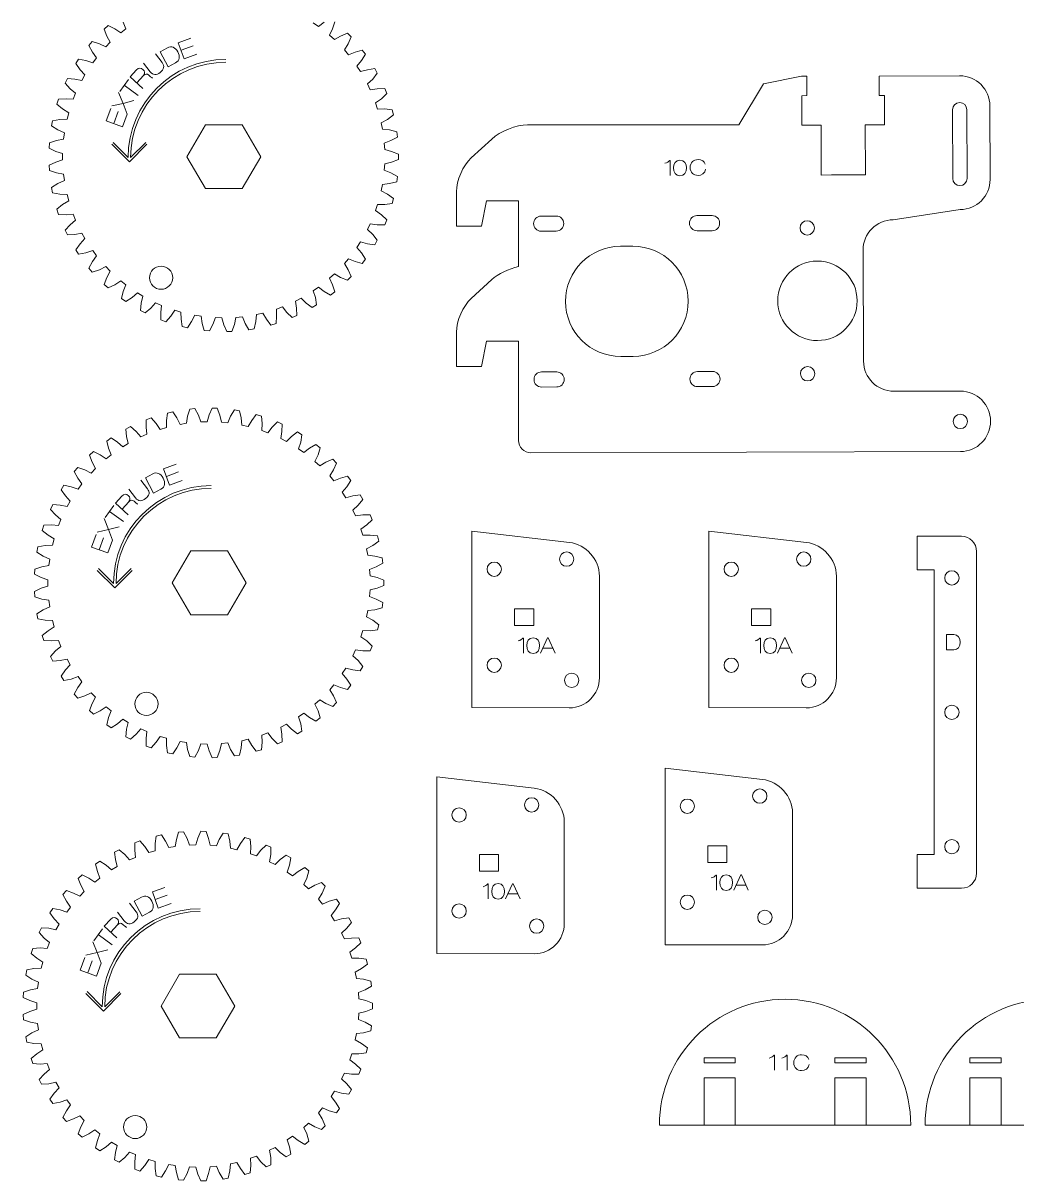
# Model space of a CAD drawing. Header units: millimetres. Extents: x 28 to 1172, y 29 to 868.
# Drawn here: x 251.2 to 409.4, y 477.7 to 661.9 of the extents above; entities that cross this region are included whole.
import ezdxf

# ---------------------------------------------------------------- set-up
doc = ezdxf.new("R2010")
doc.units = ezdxf.units.MM
for name, color, linetype, lineweight, true_color in [('10A', 1, 'CONTINUOUS', 0, 0xff0000), ('10C', 1, 'CONTINUOUS', 0, 0xff0000), ('11C', 1, 'CONTINUOUS', 0, 0xff0000), ('11C text', 5, 'CONTINUOUS', 0, 0x0000ff), ('Extruder Big Gear', 1, 'CONTINUOUS', 0, 0xff0000), ('Extruder Big gear text', 5, 'CONTINUOUS', 0, 0x0000ff), ('Front', 1, 'CONTINUOUS', 0, 0xff0000), ('Left D Arm Back Text', 7, 'CONTINUOUS', 0, 0x000000), ('Left D Back', 1, 'CONTINUOUS', 0, 0xff0000), ('Text', 1, 'CONTINUOUS', 0, 0xff0000)]:
    doc.layers.add(name, color=color, linetype=linetype, lineweight=lineweight, true_color=true_color)

msp = doc.modelspace()

# ---------------------------------------------------------------- linework, layer by layer
at = {"layer": '10A', "color": 1, "true_color": 0xff0000}
for points in [[(338.15, 552.91), (322.65, 552.96), (322.65, 581.05), (338.17, 579.25)], [(375.86, 552.91), (360.36, 552.96), (360.36, 581.05), (375.88, 579.25)], [(338.87, 576.59), (338.87, 576.59)], [(376.59, 576.59), (376.59, 576.59)], [(327.34, 574.99), (327.34, 574.99)], [(365.05, 574.99), (365.05, 574.99)], [(342.94, 573.89), (342.94, 557.72), (342.94, 557.72)], [(380.65, 573.89), (380.65, 557.72), (380.65, 557.72)], [(329.44, 566.62), (329.44, 566.05), (332.48, 566.05), (332.48, 568.69), (329.44, 568.69), (329.44, 566.62), (329.44, 566.62)], [(367.15, 566.62), (367.15, 566.05), (370.19, 566.05), (370.19, 568.69), (367.15, 568.69), (367.15, 566.62), (367.15, 566.62)], [(327.34, 559.71), (327.34, 559.71)], [(365.05, 559.71), (365.05, 559.71)], [(339.67, 557.31), (339.67, 557.31)], [(377.39, 557.31), (377.39, 557.31)], [(332.56, 513.8), (317.06, 513.85), (317.06, 541.94), (332.58, 540.14)], [(368.87, 515.2), (353.38, 515.24), (353.38, 543.33), (368.9, 541.54)], [(369.6, 538.88), (369.6, 538.88)], [(333.29, 537.48), (333.29, 537.48)], [(358.06, 537.28), (358.06, 537.28)], [(373.66, 536.18), (373.66, 520.01), (373.66, 520.01)], [(321.75, 535.88), (321.75, 535.88)], [(337.35, 534.79), (337.35, 518.61), (337.35, 518.61)], [(360.17, 528.91), (360.17, 528.33), (363.21, 528.33), (363.21, 530.97), (360.17, 530.97), (360.17, 528.91), (360.17, 528.91)], [(323.85, 527.51), (323.85, 526.94), (326.89, 526.94), (326.89, 529.58), (323.85, 529.58), (323.85, 527.51), (323.85, 527.51)], [(358.06, 522), (358.06, 522)], [(321.75, 520.6), (321.75, 520.6)], [(370.4, 519.6), (370.4, 519.6)], [(334.09, 518.2), (334.09, 518.2)]]:
    msp.add_lwpolyline(points, dxfattribs=at)
for points in [[(338.17, 579.25), (340.79, 578.94), (342.94, 576.53), (342.94, 573.89)], [(375.88, 579.25), (378.5, 578.94), (380.65, 576.53), (380.65, 573.89)], [(337.73, 577.73), (337.1, 577.73), (336.59, 577.22), (336.59, 576.59)], [(336.59, 576.59), (336.59, 575.96), (337.1, 575.45), (337.73, 575.45)], [(338.87, 576.59), (338.87, 577.22), (338.36, 577.73), (337.73, 577.73)], [(337.73, 575.45), (338.36, 575.45), (338.87, 575.96), (338.87, 576.59)], [(375.45, 577.73), (374.82, 577.73), (374.31, 577.22), (374.31, 576.59)], [(374.31, 576.59), (374.31, 575.96), (374.82, 575.45), (375.45, 575.45)], [(376.59, 576.59), (376.59, 577.22), (376.08, 577.73), (375.45, 577.73)], [(375.45, 575.45), (376.08, 575.45), (376.59, 575.96), (376.59, 576.59)], [(326.2, 576.13), (325.57, 576.13), (325.06, 575.62), (325.06, 574.99)], [(325.06, 574.99), (325.06, 574.36), (325.57, 573.85), (326.2, 573.85)], [(327.34, 574.99), (327.34, 575.62), (326.83, 576.13), (326.2, 576.13)], [(326.2, 573.85), (326.83, 573.85), (327.34, 574.36), (327.34, 574.99)], [(363.91, 576.13), (363.28, 576.13), (362.77, 575.62), (362.77, 574.99)], [(362.77, 574.99), (362.77, 574.36), (363.28, 573.85), (363.91, 573.85)], [(365.05, 574.99), (365.05, 575.62), (364.54, 576.13), (363.91, 576.13)], [(363.91, 573.85), (364.54, 573.85), (365.05, 574.36), (365.05, 574.99)], [(326.2, 560.85), (325.57, 560.85), (325.06, 560.34), (325.06, 559.71)], [(327.34, 559.71), (327.34, 560.34), (326.83, 560.85), (326.2, 560.85)], [(363.91, 560.85), (363.28, 560.85), (362.77, 560.34), (362.77, 559.71)], [(365.05, 559.71), (365.05, 560.34), (364.54, 560.85), (363.91, 560.85)], [(325.06, 559.71), (325.06, 559.08), (325.57, 558.57), (326.2, 558.57)], [(326.2, 558.57), (326.83, 558.57), (327.34, 559.08), (327.34, 559.71)], [(338.53, 558.45), (337.9, 558.45), (337.39, 557.94), (337.39, 557.31)], [(339.67, 557.31), (339.67, 557.94), (339.16, 558.45), (338.53, 558.45)], [(362.77, 559.71), (362.77, 559.08), (363.28, 558.57), (363.91, 558.57)], [(363.91, 558.57), (364.54, 558.57), (365.05, 559.08), (365.05, 559.71)], [(376.25, 558.45), (375.62, 558.45), (375.11, 557.94), (375.11, 557.31)], [(377.39, 557.31), (377.39, 557.94), (376.88, 558.45), (376.25, 558.45)], [(337.39, 557.31), (337.39, 556.68), (337.9, 556.17), (338.53, 556.17)], [(342.94, 557.72), (342.94, 555.07), (340.8, 552.92), (338.15, 552.91)], [(338.53, 556.17), (339.16, 556.17), (339.67, 556.68), (339.67, 557.31)], [(375.11, 557.31), (375.11, 556.68), (375.62, 556.17), (376.25, 556.17)], [(380.65, 557.72), (380.65, 555.07), (378.51, 552.92), (375.86, 552.91)], [(376.25, 556.17), (376.88, 556.17), (377.39, 556.68), (377.39, 557.31)], [(332.58, 540.14), (335.2, 539.84), (337.35, 537.43), (337.35, 534.79)], [(368.46, 540.02), (367.83, 540.02), (367.32, 539.51), (367.32, 538.88)], [(369.6, 538.88), (369.6, 539.51), (369.09, 540.02), (368.46, 540.02)], [(368.9, 541.54), (371.52, 541.23), (373.66, 538.82), (373.66, 536.18)], [(332.15, 538.62), (331.52, 538.62), (331.01, 538.11), (331.01, 537.48)], [(333.29, 537.48), (333.29, 538.11), (332.78, 538.62), (332.15, 538.62)], [(356.92, 538.42), (356.3, 538.42), (355.78, 537.91), (355.78, 537.28)], [(358.06, 537.28), (358.06, 537.91), (357.55, 538.42), (356.92, 538.42)], [(367.32, 538.88), (367.32, 538.25), (367.83, 537.74), (368.46, 537.74)], [(368.46, 537.74), (369.09, 537.74), (369.6, 538.25), (369.6, 538.88)], [(320.61, 537.02), (319.98, 537.02), (319.47, 536.51), (319.47, 535.88)], [(321.75, 535.88), (321.75, 536.51), (321.24, 537.02), (320.61, 537.02)], [(331.01, 537.48), (331.01, 536.85), (331.52, 536.34), (332.15, 536.34)], [(332.15, 536.34), (332.78, 536.34), (333.29, 536.85), (333.29, 537.48)], [(355.78, 537.28), (355.78, 536.65), (356.3, 536.14), (356.92, 536.14)], [(356.92, 536.14), (357.55, 536.14), (358.06, 536.65), (358.06, 537.28)], [(319.47, 535.88), (319.47, 535.25), (319.98, 534.74), (320.61, 534.74)], [(320.61, 534.74), (321.24, 534.74), (321.75, 535.25), (321.75, 535.88)], [(320.61, 521.74), (319.98, 521.74), (319.47, 521.23), (319.47, 520.6)], [(321.75, 520.6), (321.75, 521.23), (321.24, 521.74), (320.61, 521.74)], [(356.92, 523.14), (356.3, 523.14), (355.78, 522.63), (355.78, 522)], [(355.78, 522), (355.78, 521.37), (356.3, 520.86), (356.92, 520.86)], [(358.06, 522), (358.06, 522.63), (357.55, 523.14), (356.92, 523.14)], [(356.92, 520.86), (357.55, 520.86), (358.06, 521.37), (358.06, 522)], [(319.47, 520.6), (319.47, 519.97), (319.98, 519.46), (320.61, 519.46)], [(320.61, 519.46), (321.24, 519.46), (321.75, 519.97), (321.75, 520.6)], [(369.26, 520.74), (368.63, 520.74), (368.12, 520.23), (368.12, 519.6)], [(368.12, 519.6), (368.12, 518.97), (368.63, 518.46), (369.26, 518.46)], [(373.66, 520.01), (373.67, 517.36), (371.52, 515.2), (368.87, 515.2)], [(370.4, 519.6), (370.4, 520.23), (369.89, 520.74), (369.26, 520.74)], [(369.26, 518.46), (369.89, 518.46), (370.4, 518.97), (370.4, 519.6)], [(332.95, 519.34), (332.32, 519.34), (331.81, 518.83), (331.81, 518.2)], [(331.81, 518.2), (331.81, 517.57), (332.32, 517.06), (332.95, 517.06)], [(337.35, 518.61), (337.35, 515.96), (335.21, 513.81), (332.56, 513.8)], [(334.09, 518.2), (334.09, 518.83), (333.58, 519.34), (332.95, 519.34)], [(332.95, 517.06), (333.58, 517.06), (334.09, 517.57), (334.09, 518.2)]]:
    msp.add_open_spline(points, degree=3, dxfattribs=at)
at = {"layer": '10C', "color": 1, "true_color": 0xff0000}
for points in [[(400.32, 632.2), (389.67, 630.58)], [(384.89, 625.76), (384.97, 608.09)], [(389.78, 603.3), (400.37, 603.32)]]:
    msp.add_lwpolyline(points, dxfattribs=at)
for points in [[(389.67, 630.58), (387.02, 630.57), (384.88, 628.42), (384.89, 625.76)], [(384.97, 608.09), (384.98, 605.44), (387.13, 603.3), (389.78, 603.3)]]:
    msp.add_open_spline(points, degree=3, dxfattribs=at)
at = {"layer": '11C'}
for p, q in [((400.65, 593.71), (332.04, 593.52)), ((352.48, 486.55), (392.48, 486.55)), ((394.76, 486.55), (434.76, 486.55))]:
    msp.add_line(p, q, dxfattribs=at)
at = {"layer": '11C', "color": 1, "true_color": 0xff0000}
for points in [[(359.6, 496.46), (364.56, 496.46), (364.56, 497.26), (359.6, 497.26), (359.6, 496.46), (359.6, 496.46)], [(380.42, 496.46), (385.38, 496.46), (385.38, 497.26), (380.42, 497.26), (380.42, 496.46), (380.42, 496.46)], [(401.88, 496.46), (406.84, 496.46), (406.84, 497.26), (401.88, 497.26), (401.88, 496.46), (401.88, 496.46)], [(359.6, 486.55), (359.6, 494.06), (364.56, 494.06), (364.56, 486.55)], [(380.4, 486.55), (380.4, 494.06), (385.36, 494.06), (385.36, 486.55)], [(401.88, 486.55), (401.88, 494.06), (406.84, 494.06), (406.84, 486.55)]]:
    msp.add_lwpolyline(points, dxfattribs=at)
for points in [[(372.48, 506.55), (361.43, 506.55), (352.48, 497.59), (352.48, 486.55)], [(392.48, 486.55), (392.48, 497.59), (383.53, 506.55), (372.48, 506.55)], [(414.76, 506.55), (403.72, 506.55), (394.76, 497.59), (394.76, 486.55)]]:
    msp.add_open_spline(points, degree=3, dxfattribs=at)
at = {"layer": '11C text', "color": 5, "true_color": 0x0000ff}
for points in [[(370.72, 497.65), (370.81, 497.65), (370.81, 495.27)], [(372.72, 497.65), (372.81, 497.65), (372.81, 495.27)]]:
    msp.add_lwpolyline(points, dxfattribs=at)
for points in [[(369.97, 497.2), (370.33, 497.29), (370.58, 497.49), (370.72, 497.65)], [(371.97, 497.2), (372.33, 497.29), (372.58, 497.49), (372.72, 497.65)], [(373.86, 496.46), (373.86, 497.26), (374.42, 497.72), (375.11, 497.72)], [(375.11, 497.72), (375.68, 497.72), (376.13, 497.49), (376.26, 496.96)], [(375.11, 495.2), (374.42, 495.2), (373.86, 495.66), (373.86, 496.46)], [(376.32, 496.17), (376.25, 495.52), (375.67, 495.2), (375.11, 495.2)]]:
    msp.add_open_spline(points, degree=3, dxfattribs=at)
at = {"layer": 'Extruder Big Gear', "color": 1, "true_color": 0xff0000}
for points in [[(308.42, 636.22), (308.22, 635.21), (309.22, 634.67), (310.17, 633.97), (309.96, 633.15), (308.78, 633.01), (307.65, 633.02), (307.33, 632.05), (308.24, 631.38), (309.1, 630.57), (308.79, 629.79), (307.6, 629.8), (306.48, 629.95), (306.03, 629.03), (306.86, 628.25), (307.6, 627.33), (307.19, 626.6), (306.02, 626.76), (304.92, 627.06), (304.36, 626.2), (305.08, 625.32), (305.7, 624.32), (305.2, 623.64), (304.06, 623.95), (303.01, 624.39), (302.35, 623.61), (302.95, 622.64), (303.44, 621.57), (302.85, 620.96), (301.75, 621.41), (300.77, 621.98), (300.01, 621.3), (300.49, 620.26), (300.83, 619.13), (300.17, 618.6), (299.15, 619.19), (298.24, 619.88), (297.4, 619.3), (297.74, 618.21), (297.94, 617.05), (297.22, 616.61), (296.27, 617.32), (295.47, 618.12), (294.56, 617.65), (294.76, 616.53), (294.8, 615.35), (294.03, 615.01), (293.19, 615.84), (292.49, 616.74), (291.53, 616.38), (291.58, 615.25), (291.48, 614.07), (290.67, 613.83), (289.94, 614.76), (289.36, 615.74), (288.36, 615.51), (288.27, 614.38), (288.01, 613.22), (287.18, 613.09), (286.58, 614.1), (286.13, 615.15), (285.11, 615.05), (284.87, 613.94), (284.47, 612.83), (283.63, 612.8), (283.16, 613.88), (282.85, 614.98), (281.83, 615.01), (281.44, 613.94), (280.91, 612.89), (280.07, 612.97), (279.74, 614.1), (279.57, 615.23), (278.56, 615.39), (278.05, 614.38), (277.38, 613.4), (276.56, 613.59), (276.38, 614.76), (276.35, 615.89), (275.37, 616.19), (274.73, 615.25), (273.95, 614.36), (273.15, 614.65), (273.13, 615.84), (273.25, 616.97), (272.31, 617.38), (271.56, 616.53), (270.66, 615.76), (269.92, 616.15), (270.04, 617.32), (270.31, 618.43), (269.43, 618.96), (268.57, 618.21), (267.59, 617.56), (266.9, 618.04), (267.17, 619.19), (267.57, 620.26), (266.77, 620.89), (265.83, 620.26), (264.77, 619.74), (264.14, 620.31), (264.56, 621.41), (265.1, 622.42), (264.39, 623.15), (263.37, 622.64), (262.25, 622.26), (261.7, 622.9), (262.26, 623.95), (262.92, 624.87), (262.31, 625.69), (261.23, 625.32), (260.07, 625.09), (259.61, 625.79), (260.3, 626.76), (261.07, 627.59), (260.57, 628.48), (259.46, 628.25), (258.28, 628.17), (257.91, 628.93), (258.71, 629.8), (259.59, 630.52), (259.2, 631.47), (258.07, 631.38), (256.89, 631.45), (256.62, 632.25), (257.53, 633.01), (258.49, 633.62), (258.23, 634.61), (257.1, 634.67), (255.93, 634.88), (255.77, 635.71), (256.77, 636.35), (257.8, 636.83), (257.67, 637.85), (256.55, 638.05), (255.42, 638.41), (255.37, 639.26), (256.44, 639.76), (257.52, 640.1), (257.52, 641.13), (256.44, 641.47), (255.37, 641.98), (255.42, 642.82), (256.55, 643.18), (257.67, 643.39), (257.8, 644.4), (256.77, 644.88), (255.77, 645.52), (255.93, 646.35), (257.1, 646.56), (258.23, 646.62), (258.49, 647.61), (257.53, 648.22), (256.62, 648.98), (256.89, 649.78), (258.07, 649.85), (259.2, 649.76), (259.59, 650.71), (258.71, 651.44), (257.91, 652.31), (258.28, 653.07), (259.46, 652.98), (260.57, 652.75), (261.07, 653.64), (260.3, 654.47), (259.61, 655.44), (260.07, 656.15), (261.23, 655.91), (262.31, 655.54), (262.92, 656.36), (262.26, 657.28), (261.7, 658.33), (262.25, 658.97), (263.37, 658.59), (264.39, 658.08), (265.1, 658.82), (264.56, 659.82), (264.14, 660.93), (264.77, 661.49), (265.83, 660.97), (266.77, 660.34), (267.57, 660.98), (267.17, 662.04)], [(297.4, 661.93), (298.24, 661.35), (299.15, 662.04)], [(300.83, 662.1), (300.49, 660.97), (300.01, 659.94), (300.77, 659.25), (301.75, 659.82), (302.85, 660.27), (303.44, 659.67), (302.95, 658.59), (302.35, 657.62), (303.01, 656.84), (304.06, 657.28), (305.2, 657.59), (305.7, 656.92), (305.08, 655.91), (304.36, 655.03), (304.92, 654.17), (306.02, 654.47), (307.19, 654.64), (307.6, 653.9), (306.86, 652.98), (306.03, 652.2), (306.48, 651.28), (307.6, 651.44), (308.79, 651.45), (309.1, 650.66), (308.24, 649.85), (307.33, 649.18), (307.65, 648.21), (308.78, 648.22), (309.96, 648.08), (310.17, 647.26), (309.22, 646.56), (308.22, 646.02), (308.42, 645.01), (309.55, 644.88), (310.69, 644.59), (310.8, 643.75), (309.77, 643.18), (308.71, 642.77), (308.77, 641.75), (309.87, 641.47), (310.98, 641.04), (310.98, 640.19), (309.87, 639.76), (308.77, 639.48), (308.71, 638.46), (309.77, 638.05), (310.8, 637.48), (310.69, 636.64), (309.55, 636.35), (308.42, 636.22)], [(280.24, 635.54), (277.31, 640.62), (280.24, 645.7), (286.1, 645.7), (289.04, 640.62), (286.1, 635.54), (280.24, 635.54), (280.24, 635.54)], [(275.04, 621.37), (275.04, 621.37)], [(306.09, 568.41), (305.89, 567.41), (306.89, 566.86), (307.85, 566.16), (307.63, 565.34), (306.45, 565.2), (305.32, 565.22), (305, 564.25), (305.92, 563.58), (306.77, 562.76), (306.46, 561.98), (305.27, 561.99), (304.15, 562.15), (303.7, 561.22), (304.53, 560.44), (305.28, 559.53), (304.86, 558.79), (303.69, 558.95), (302.59, 559.25), (302.03, 558.4), (302.75, 557.51), (303.38, 556.51), (302.87, 555.83), (301.73, 556.14), (300.68, 556.58), (300.02, 555.8), (300.62, 554.84), (301.11, 553.76), (300.52, 553.15), (299.43, 553.61), (298.44, 554.18), (297.68, 553.49), (298.16, 552.45), (298.5, 551.32), (297.84, 550.79), (296.82, 551.39), (295.91, 552.08), (295.08, 551.49), (295.41, 550.4), (295.61, 549.24), (294.89, 548.8), (293.95, 549.52), (293.14, 550.32), (292.23, 549.84), (292.43, 548.72), (292.48, 547.54), (291.7, 547.2), (290.86, 548.03), (290.16, 548.93), (289.2, 548.57), (289.25, 547.44), (289.15, 546.26), (288.34, 546.02), (287.61, 546.95), (287.03, 547.93), (286.03, 547.7), (285.94, 546.57), (285.69, 545.41), (284.85, 545.28), (284.25, 546.3), (283.8, 547.34), (282.78, 547.24), (282.54, 546.13), (282.14, 545.02), (281.3, 544.99), (280.83, 546.08), (280.52, 547.17), (279.5, 547.2), (279.12, 546.13), (278.58, 545.08), (277.74, 545.16), (277.41, 546.3), (277.24, 547.42), (276.23, 547.58), (275.72, 546.57), (275.05, 545.59), (274.23, 545.78), (274.05, 546.95), (274.03, 548.09), (273.04, 548.38), (272.4, 547.44), (271.62, 546.56), (270.82, 546.85), (270.8, 548.03), (270.92, 549.16), (269.98, 549.57), (269.23, 548.72), (268.34, 547.95), (267.59, 548.34), (267.71, 549.52), (267.98, 550.62), (267.1, 551.15), (266.25, 550.4), (265.26, 549.75), (264.57, 550.23), (264.84, 551.39), (265.24, 552.45), (264.45, 553.09), (263.5, 552.45), (262.44, 551.93), (261.81, 552.5), (262.23, 553.61), (262.77, 554.61), (262.06, 555.34), (261.04, 554.84), (259.92, 554.45), (259.37, 555.1), (259.93, 556.14), (260.59, 557.07), (259.98, 557.89), (258.9, 557.51), (257.74, 557.28), (257.28, 557.99), (257.97, 558.95), (258.74, 559.78), (258.24, 560.67), (257.13, 560.44), (255.95, 560.36), (255.58, 561.12), (256.39, 561.99), (257.26, 562.71), (256.88, 563.66), (255.74, 563.58), (254.56, 563.64), (254.29, 564.44), (255.2, 565.2), (256.16, 565.81), (255.9, 566.8), (254.77, 566.86), (253.6, 567.08), (253.44, 567.91), (254.44, 568.54), (255.47, 569.02), (255.34, 570.04), (254.22, 570.24), (253.09, 570.6), (253.04, 571.45), (254.11, 571.95), (255.19, 572.3), (255.19, 573.32), (254.11, 573.67), (253.04, 574.17), (253.09, 575.01), (254.22, 575.38), (255.34, 575.58), (255.47, 576.59), (254.44, 577.07), (253.44, 577.71), (253.6, 578.54), (254.77, 578.76), (255.9, 578.82), (256.16, 579.81), (255.2, 580.41), (254.29, 581.17), (254.56, 581.98), (255.74, 582.04), (256.88, 581.95), (257.26, 582.9), (256.39, 583.63), (255.58, 584.5), (255.95, 585.26), (257.13, 585.17), (258.24, 584.94), (258.74, 585.83), (257.97, 586.67), (257.28, 587.63), (257.74, 588.34), (258.9, 588.1), (259.98, 587.73), (260.59, 588.55), (259.93, 589.48), (259.37, 590.52), (259.92, 591.16), (261.04, 590.78), (262.06, 590.28), (262.77, 591.01), (262.23, 592.01), (261.81, 593.12), (262.44, 593.69), (263.5, 593.16), (264.45, 592.53), (265.24, 593.17), (264.84, 594.23), (264.57, 595.38), (265.26, 595.87), (266.25, 595.21), (267.1, 594.47), (267.98, 595), (267.71, 596.1), (267.59, 597.28), (268.34, 597.67), (269.23, 596.89), (269.98, 596.04), (270.92, 596.46), (270.8, 597.59), (270.82, 598.77), (271.62, 599.06), (272.4, 598.18), (273.04, 597.24), (274.03, 597.53), (274.05, 598.67), (274.23, 599.84), (275.05, 600.02), (275.72, 599.05), (276.23, 598.03), (277.24, 598.2), (277.41, 599.32), (277.74, 600.46), (278.58, 600.54), (279.12, 599.48), (279.5, 598.41), (280.52, 598.45), (280.83, 599.54), (281.3, 600.63), (282.14, 600.6), (282.54, 599.48), (282.78, 598.37), (283.8, 598.28), (284.25, 599.32), (284.85, 600.34), (285.69, 600.2), (285.94, 599.05), (286.03, 597.91), (287.03, 597.69), (287.61, 598.67), (288.34, 599.6), (289.15, 599.36), (289.25, 598.18), (289.2, 597.04), (290.16, 596.69), (290.86, 597.59), (291.7, 598.42), (292.48, 598.08), (292.43, 596.89), (292.23, 595.77), (293.14, 595.3), (293.95, 596.1), (294.89, 596.82), (295.61, 596.38), (295.41, 595.21), (295.08, 594.13), (295.91, 593.54), (296.82, 594.23), (297.84, 594.82), (298.5, 594.29), (298.16, 593.16), (297.68, 592.13), (298.44, 591.44), (299.43, 592.01), (300.52, 592.47), (301.11, 591.86), (300.62, 590.78), (300.02, 589.82), (300.68, 589.04), (301.73, 589.48), (302.87, 589.79), (303.38, 589.11), (302.75, 588.1), (302.03, 587.22), (302.59, 586.36), (303.69, 586.67), (304.86, 586.83), (305.28, 586.09), (304.53, 585.17), (303.7, 584.39), (304.15, 583.47), (305.27, 583.63), (306.46, 583.64), (306.77, 582.86), (305.92, 582.04), (305, 581.37), (305.32, 580.4), (306.45, 580.41), (307.63, 580.27), (307.85, 579.46), (306.89, 578.76), (305.89, 578.21), (306.09, 577.21), (307.22, 577.07), (308.37, 576.78), (308.47, 575.95), (307.44, 575.38), (306.38, 574.96), (306.44, 573.94), (307.55, 573.67), (308.65, 573.23), (308.65, 572.39), (307.55, 571.95), (306.44, 571.68), (306.38, 570.66), (307.44, 570.24), (308.47, 569.67), (308.37, 568.83), (307.22, 568.54), (306.09, 568.41)], [(277.91, 567.73), (274.98, 572.81), (277.91, 577.89), (283.78, 577.89), (286.71, 572.81), (283.78, 567.73), (277.91, 567.73), (277.91, 567.73)], [(272.71, 553.56), (272.71, 553.56)], [(304.29, 501.09), (304.1, 500.08), (305.09, 499.54), (306.05, 498.84), (305.84, 498.02), (304.66, 497.88), (303.52, 497.89), (303.2, 496.92), (304.12, 496.25), (304.98, 495.43), (304.66, 494.65), (303.48, 494.66), (302.35, 494.82), (301.91, 493.9), (302.73, 493.12), (303.48, 492.2), (303.06, 491.46), (301.89, 491.63), (300.8, 491.93), (300.24, 491.07), (300.96, 490.19), (301.58, 489.18), (301.08, 488.51), (299.93, 488.82), (298.88, 489.26), (298.22, 488.48), (298.82, 487.51), (299.31, 486.43), (298.72, 485.83), (297.63, 486.28), (296.65, 486.85), (295.89, 486.16), (296.36, 485.13), (296.71, 484), (296.05, 483.47), (295.02, 484.06), (294.12, 484.75), (293.28, 484.17), (293.62, 483.08), (293.82, 481.91), (293.09, 481.48), (292.15, 482.19), (291.34, 482.99), (290.44, 482.52), (290.63, 481.4), (290.68, 480.22), (289.91, 479.87), (289.06, 480.71), (288.37, 481.6), (287.41, 481.25), (287.46, 480.11), (287.35, 478.93), (286.54, 478.69), (285.81, 479.63), (285.24, 480.6), (284.24, 480.38), (284.14, 479.25), (283.89, 478.09), (283.06, 477.95), (282.45, 478.97), (282, 480.02), (280.99, 479.92), (280.75, 478.81), (280.35, 477.69), (279.5, 477.66), (279.03, 478.75), (278.72, 479.85), (277.7, 479.88), (277.32, 478.81), (276.78, 477.75), (275.94, 477.83), (275.62, 478.97), (275.45, 480.1), (274.44, 480.26), (273.92, 479.25), (273.25, 478.27), (272.43, 478.46), (272.25, 479.63), (272.23, 480.76), (271.25, 481.05), (270.61, 480.11), (269.82, 479.23), (269.03, 479.52), (269, 480.71), (269.12, 481.84), (268.19, 482.25), (267.43, 481.4), (266.54, 480.62), (265.79, 481.01), (265.92, 482.19), (266.18, 483.3), (265.31, 483.83), (264.45, 483.08), (263.46, 482.42), (262.77, 482.91), (263.05, 484.06), (263.45, 485.12), (262.65, 485.76), (261.71, 485.13), (260.64, 484.61), (260.02, 485.17), (260.44, 486.28), (260.97, 487.28), (260.26, 488.02), (259.25, 487.51), (258.12, 487.13), (257.58, 487.77), (258.13, 488.82), (258.79, 489.74), (258.18, 490.56), (257.11, 490.19), (255.95, 489.95), (255.49, 490.66), (256.17, 491.63), (256.95, 492.46), (256.45, 493.35), (255.33, 493.12), (254.15, 493.03), (253.79, 493.79), (254.59, 494.66), (255.46, 495.39), (255.08, 496.34), (253.95, 496.25), (252.76, 496.32), (252.5, 497.12), (253.41, 497.88), (254.37, 498.49), (254.11, 499.48), (252.97, 499.54), (251.81, 499.75), (251.65, 500.58), (252.64, 501.22), (253.67, 501.7), (253.54, 502.71), (252.43, 502.92), (251.3, 503.28), (251.24, 504.12), (252.32, 504.63), (253.4, 504.97), (253.4, 505.99), (252.32, 506.34), (251.24, 506.84), (251.3, 507.69), (252.43, 508.05), (253.54, 508.25), (253.67, 509.27), (252.64, 509.75), (251.65, 510.39), (251.81, 511.22), (252.97, 511.43), (254.11, 511.49), (254.37, 512.48), (253.41, 513.09), (252.5, 513.85), (252.76, 514.65), (253.95, 514.72), (255.08, 514.63), (255.46, 515.58), (254.59, 516.3), (253.79, 517.17), (254.15, 517.93), (255.33, 517.85), (256.45, 517.62), (256.95, 518.51), (256.17, 519.34), (255.49, 520.31), (255.95, 521.01), (257.11, 520.78), (258.18, 520.41), (258.79, 521.23), (258.13, 522.15), (257.58, 523.2), (258.12, 523.84), (259.25, 523.46), (260.26, 522.95), (260.97, 523.68), (260.44, 524.69), (260.02, 525.79), (260.64, 526.36), (261.71, 525.84), (262.65, 525.21), (263.45, 525.84), (263.05, 526.91), (262.77, 528.06), (263.46, 528.54), (264.45, 527.89), (265.31, 527.14), (266.18, 527.67), (265.92, 528.78), (265.79, 529.95), (266.54, 530.34), (267.43, 529.57), (268.19, 528.72), (269.12, 529.13), (269, 530.26), (269.03, 531.45), (269.82, 531.74), (270.61, 530.85), (271.25, 529.91), (272.23, 530.2), (272.25, 531.34), (272.43, 532.51), (273.25, 532.7), (273.92, 531.72), (274.44, 530.71), (275.45, 530.87), (275.62, 531.99), (275.94, 533.13), (276.78, 533.21), (277.32, 532.16), (277.7, 531.09), (278.72, 531.12), (279.03, 532.21), (279.5, 533.3), (280.35, 533.27), (280.75, 532.16), (280.99, 531.05), (282, 530.95), (282.45, 531.99), (283.06, 533.01), (283.89, 532.88), (284.14, 531.72), (284.24, 530.59), (285.24, 530.36), (285.81, 531.34), (286.54, 532.27), (287.35, 532.03), (287.46, 530.85), (287.41, 529.72), (288.37, 529.36), (289.06, 530.26), (289.91, 531.09), (290.68, 530.75), (290.63, 529.57), (290.44, 528.45), (291.34, 527.98), (292.15, 528.78), (293.09, 529.49), (293.82, 529.05), (293.62, 527.89), (293.28, 526.8), (294.12, 526.22), (295.02, 526.91), (296.05, 527.5), (296.71, 526.97), (296.36, 525.84), (295.89, 524.8), (296.65, 524.12), (297.63, 524.69), (298.72, 525.14), (299.31, 524.53), (298.82, 523.46), (298.22, 522.49), (298.88, 521.71), (299.93, 522.15), (301.08, 522.46), (301.58, 521.78), (300.96, 520.78), (300.24, 519.9), (300.8, 519.04), (301.89, 519.34), (303.06, 519.5), (303.48, 518.77), (302.73, 517.85), (301.91, 517.07), (302.35, 516.15), (303.48, 516.3), (304.66, 516.31), (304.98, 515.53), (304.12, 514.72), (303.2, 514.05), (303.52, 513.08), (304.66, 513.09), (305.84, 512.95), (306.05, 512.13), (305.09, 511.43), (304.1, 510.89), (304.29, 509.88), (305.42, 509.75), (306.57, 509.46), (306.68, 508.62), (305.64, 508.05), (304.58, 507.64), (304.65, 506.62), (305.75, 506.34), (306.85, 505.91), (306.85, 505.06), (305.75, 504.63), (304.65, 504.35), (304.58, 503.33), (305.64, 502.92), (306.68, 502.34), (306.57, 501.51), (305.42, 501.22), (304.29, 501.09)], [(276.12, 500.4), (273.18, 505.48), (276.12, 510.56), (281.98, 510.56), (284.91, 505.48), (281.98, 500.4), (276.12, 500.4), (276.12, 500.4)], [(270.91, 486.23), (270.91, 486.23)]]:
    msp.add_lwpolyline(points, dxfattribs=at)
for points in [[(271.35, 621.37), (271.35, 622.38), (272.18, 623.21), (273.19, 623.21)], [(273.19, 623.21), (274.21, 623.21), (275.04, 622.38), (275.04, 621.37)], [(273.19, 619.52), (272.18, 619.52), (271.35, 620.35), (271.35, 621.37)], [(275.04, 621.37), (275.04, 620.35), (274.21, 619.52), (273.19, 619.52)], [(269.02, 553.56), (269.02, 554.58), (269.85, 555.4), (270.87, 555.4)], [(270.87, 555.4), (271.88, 555.4), (272.71, 554.58), (272.71, 553.56)], [(270.87, 551.72), (269.85, 551.72), (269.02, 552.54), (269.02, 553.56)], [(272.71, 553.56), (272.71, 552.54), (271.88, 551.72), (270.87, 551.72)], [(267.23, 486.23), (267.23, 487.25), (268.05, 488.07), (269.07, 488.07)], [(269.07, 488.07), (270.09, 488.07), (270.91, 487.25), (270.91, 486.23)], [(269.07, 484.39), (268.05, 484.39), (267.23, 485.22), (267.23, 486.23)], [(270.91, 486.23), (270.91, 485.22), (270.09, 484.39), (269.07, 484.39)]]:
    msp.add_open_spline(points, degree=3, dxfattribs=at)
at = {"layer": 'Extruder Big gear text', "color": 5, "true_color": 0x0000ff}
for points in [[(278.9, 656.93), (276.87, 656.19), (275.93, 658.76), (277.94, 659.5)], [(273.02, 657.32), (274.19, 657.95)], [(276.37, 657.57), (278.29, 658.27)], [(272.29, 656.98), (273.35, 655.6)], [(275.5, 655.55), (274.33, 654.91), (273.02, 657.32), (273.02, 657.32)], [(270.29, 651.46), (268.27, 653.31), (269.29, 654.42)], [(271.46, 654.15), (270.4, 655.53)], [(266.62, 651.02), (268.02, 652.92)], [(270.39, 653.55), (270.4, 653.54), (269.31, 652.35)], [(266.44, 650.83), (267.14, 649.11)], [(269.54, 650.36), (267.32, 651.98)], [(267.77, 647.41), (267.14, 649.11), (265.35, 648.7)], [(268.86, 649.54), (267.14, 649.11)], [(267.77, 647.41), (267.05, 645.38), (264.47, 646.31), (265.19, 648.31)], [(265.67, 645.88), (266.36, 647.8)], [(265.55, 642.9), (267.95, 640.5)], [(270.74, 642.9), (268.35, 640.5)], [(270.93, 642.6), (268.15, 639.82), (265.36, 642.6)], [(276.57, 589.12), (274.54, 588.38), (273.6, 590.96), (275.61, 591.69)], [(270.69, 589.51), (271.86, 590.15)], [(273.17, 587.74), (272, 587.1), (270.69, 589.51), (270.69, 589.51)], [(274.04, 589.76), (275.96, 590.46)], [(269.13, 586.34), (268.07, 587.72)], [(269.97, 589.17), (271.02, 587.79)], [(267.96, 583.65), (265.94, 585.5), (266.96, 586.61)], [(264.29, 583.21), (265.69, 585.12)], [(267.21, 582.55), (265, 584.17)], [(268.06, 585.74), (268.07, 585.73), (266.98, 584.55)], [(264.11, 583.03), (264.81, 581.3)], [(265.44, 579.6), (264.72, 577.58), (262.14, 578.5), (262.86, 580.51)], [(265.44, 579.6), (264.81, 581.3), (263.02, 580.89)], [(266.53, 581.73), (264.81, 581.3)], [(263.34, 578.07), (264.03, 579.99)], [(268.6, 574.79), (265.82, 572.01), (263.04, 574.79)], [(263.22, 575.1), (265.62, 572.7)], [(268.41, 575.09), (266.02, 572.7)], [(274.77, 521.8), (272.75, 521.06), (271.81, 523.63), (273.81, 524.36)], [(268.17, 521.85), (269.23, 520.47)], [(268.89, 522.18), (270.07, 522.82)], [(271.37, 520.42), (270.2, 519.78), (268.89, 522.18), (268.89, 522.18)], [(272.25, 522.43), (274.17, 523.14)], [(267.34, 519.02), (266.28, 520.39)], [(262.5, 515.88), (263.89, 517.79)], [(266.16, 516.32), (264.15, 518.18), (265.17, 519.29)], [(266.27, 518.41), (266.27, 518.41), (265.19, 517.22)], [(265.41, 515.23), (263.2, 516.84)], [(263.65, 512.28), (263.01, 513.98), (261.23, 513.56)], [(262.32, 515.7), (263.01, 513.98)], [(264.73, 514.4), (263.01, 513.98)], [(263.65, 512.28), (262.92, 510.25), (260.34, 511.17), (261.06, 513.18)], [(261.54, 510.74), (262.23, 512.67)], [(266.8, 507.47), (264.02, 504.68), (261.24, 507.47)], [(261.42, 507.77), (263.82, 505.37)], [(266.61, 507.76), (264.22, 505.37)]]:
    msp.add_lwpolyline(points, dxfattribs=at)
for points in [[(274.19, 657.95), (274.85, 658.32), (275.46, 658.01), (275.85, 657.3)], [(267.95, 640.5), (267.95, 649.1), (274.92, 656.1), (283.51, 656.1)], [(275.85, 657.3), (276.24, 656.58), (276.16, 655.91), (275.5, 655.55)], [(268.35, 640.5), (268.35, 648.86), (275.16, 655.66), (283.51, 655.66)], [(269.29, 654.42), (269.66, 654.82), (269.99, 654.8), (270.35, 654.47)], [(270.35, 654.47), (270.55, 654.29), (270.7, 653.92), (270.39, 653.55)], [(273.05, 654.03), (272.42, 653.55), (271.89, 653.59), (271.46, 654.15)], [(273.35, 655.6), (273.78, 655.04), (273.68, 654.52), (273.05, 654.03)], [(270.4, 653.54), (270.68, 653.85), (270.95, 653.85), (271.23, 653.6)], [(271.23, 653.6), (271.3, 653.53), (271.71, 653.17), (271.83, 653.13)], [(271.86, 590.15), (272.52, 590.51), (273.13, 590.21), (273.52, 589.49)], [(273.52, 589.49), (273.91, 588.77), (273.83, 588.1), (273.17, 587.74)], [(265.62, 572.7), (265.62, 581.29), (272.59, 588.29), (281.18, 588.29)], [(266.02, 572.7), (266.02, 581.05), (272.83, 587.85), (281.18, 587.85)], [(271.02, 587.79), (271.46, 587.23), (271.35, 586.71), (270.72, 586.22)], [(266.96, 586.61), (267.33, 587.01), (267.67, 586.99), (268.02, 586.66)], [(268.02, 586.66), (268.22, 586.48), (268.37, 586.11), (268.06, 585.74)], [(268.07, 585.73), (268.35, 586.04), (268.62, 586.04), (268.9, 585.79)], [(268.9, 585.79), (268.97, 585.72), (269.38, 585.36), (269.5, 585.32)], [(270.72, 586.22), (270.09, 585.74), (269.56, 585.78), (269.13, 586.34)], [(270.07, 522.82), (270.73, 523.18), (271.33, 522.88), (271.72, 522.16)], [(271.72, 522.16), (272.11, 521.45), (272.04, 520.78), (271.37, 520.42)], [(263.82, 505.37), (263.82, 513.97), (270.79, 520.97), (279.39, 520.97)], [(264.22, 505.37), (264.22, 513.72), (271.04, 520.53), (279.39, 520.53)], [(265.17, 519.29), (265.54, 519.69), (265.87, 519.67), (266.23, 519.34)], [(269.23, 520.47), (269.66, 519.91), (269.56, 519.38), (268.93, 518.9)], [(266.23, 519.34), (266.42, 519.16), (266.57, 518.78), (266.27, 518.41)], [(266.27, 518.41), (266.56, 518.71), (266.83, 518.72), (267.1, 518.46)], [(267.1, 518.46), (267.18, 518.4), (267.59, 518.03), (267.7, 518)], [(268.93, 518.9), (268.3, 518.42), (267.77, 518.45), (267.34, 519.02)]]:
    msp.add_open_spline(points, degree=3, dxfattribs=at)
at = {"layer": 'Front', "color": 1, "true_color": 0xff0000}
for points in [[(331.52, 645.71), (365.14, 645.71), (369.07, 652.21), (375.1, 653.43), (375.94, 653.43), (375.94, 650.34), (375.12, 650.33), (375.12, 645.65), (375.12, 645.65), (378.2, 645.66), (378.22, 637.7), (379.87, 637.71), (379.87, 637.71), (383.6, 637.72), (383.6, 637.72), (385.26, 637.72), (385.24, 645.68), (388.3, 645.69), (388.3, 645.69), (388.3, 650.37), (387.47, 650.37), (387.46, 653.46), (400.26, 653.49)], [(405.08, 648.71), (405.11, 637.02)], [(399.13, 648.09), (399.16, 637.16)], [(401.44, 637.17), (401.41, 648.1), (401.41, 648.1)], [(322.53, 640.42), (325.8, 643.43)], [(330.05, 623.15), (330.06, 623.14), (330.06, 633.61), (324.99, 633.61), (324.2, 629.59), (320.2, 629.58), (320.19, 635.06)], [(333.66, 631.17), (336.07, 631.18)], [(358.46, 631.24), (360.87, 631.25)], [(336.07, 628.78), (333.67, 628.77), (333.67, 628.77)], [(360.87, 628.85), (358.47, 628.84), (358.47, 628.84)], [(374.86, 629.29), (374.86, 629.29)], [(346.28, 626.37), (348.28, 626.37)], [(322.53, 618.06), (325.8, 621.07)], [(330.06, 595.49), (330.06, 611.25), (324.99, 611.25), (324.2, 607.23), (320.2, 607.22), (320.19, 612.7)], [(377.65, 611.37), (377.65, 611.37)], [(348.32, 608.85), (346.32, 608.85), (346.32, 608.85)], [(333.73, 606.37), (336.14, 606.38)], [(358.53, 606.44), (360.93, 606.45)], [(374.93, 606.08), (374.93, 606.08)], [(336.14, 603.98), (333.73, 603.97), (333.73, 603.97)], [(360.94, 604.05), (358.53, 604.04), (358.53, 604.04)], [(399.23, 598.5), (399.23, 598.5)]]:
    msp.add_lwpolyline(points, dxfattribs=at)
for points in [[(400.26, 653.49), (402.91, 653.5), (405.07, 651.36), (405.08, 648.71)], [(400.27, 649.24), (399.64, 649.23), (399.13, 648.72), (399.13, 648.09)], [(401.41, 648.1), (401.41, 648.73), (400.9, 649.24), (400.27, 649.24)], [(325.8, 643.43), (327.1, 644.62), (329.76, 645.7), (331.52, 645.71)], [(320.19, 635.06), (320.18, 636.82), (321.24, 639.23), (322.53, 640.42)], [(399.16, 637.16), (399.16, 636.53), (399.67, 636.02), (400.3, 636.02)], [(400.3, 636.02), (400.93, 636.03), (401.44, 636.54), (401.44, 637.17)], [(405.11, 637.02), (405.12, 634.36), (402.97, 632.21), (400.32, 632.2)], [(332.46, 629.97), (332.46, 630.63), (333, 631.17), (333.66, 631.17)], [(336.07, 631.18), (336.73, 631.18), (337.27, 630.65), (337.27, 629.98)], [(357.26, 630.04), (357.26, 630.7), (357.8, 631.24), (358.46, 631.24)], [(358.47, 628.84), (357.8, 628.84), (357.27, 629.37), (357.26, 630.04)], [(360.87, 631.25), (361.53, 631.25), (362.07, 630.71), (362.07, 630.05)], [(362.07, 630.05), (362.07, 629.39), (361.54, 628.85), (360.87, 628.85)], [(376, 630.43), (375.37, 630.43), (374.86, 629.91), (374.86, 629.29)], [(377.14, 629.29), (377.14, 629.92), (376.63, 630.43), (376, 630.43)], [(333.67, 628.77), (333, 628.77), (332.46, 629.31), (332.46, 629.97)], [(337.27, 629.98), (337.27, 629.32), (336.74, 628.78), (336.07, 628.78)], [(374.86, 629.29), (374.86, 628.66), (375.38, 628.15), (376.01, 628.15)], [(376.01, 628.15), (376.63, 628.15), (377.14, 628.66), (377.14, 629.29)], [(337.54, 617.58), (337.53, 622.42), (341.44, 626.35), (346.28, 626.37)], [(348.28, 626.37), (353.11, 626.39), (357.05, 622.47), (357.06, 617.64)], [(325.8, 621.07), (326.77, 621.96), (328.56, 622.78), (330.05, 623.15)], [(377.62, 624.01), (374.13, 624), (371.3, 621.17), (371.31, 617.68)], [(383.95, 617.71), (383.94, 621.2), (381.11, 624.02), (377.62, 624.01)], [(320.19, 612.7), (320.18, 614.46), (321.24, 616.87), (322.53, 618.06)], [(346.32, 608.85), (341.49, 608.83), (337.55, 612.75), (337.54, 617.58)], [(357.06, 617.64), (357.07, 612.8), (353.16, 608.87), (348.32, 608.85)], [(371.31, 617.68), (371.32, 614.18), (374.16, 611.36), (377.65, 611.37)], [(377.65, 611.37), (381.14, 611.38), (383.96, 614.22), (383.95, 617.71)], [(332.53, 605.17), (332.53, 605.83), (333.06, 606.37), (333.73, 606.37)], [(336.14, 606.38), (336.8, 606.38), (337.34, 605.85), (337.34, 605.18)], [(357.33, 605.24), (357.33, 605.9), (357.86, 606.44), (358.53, 606.44)], [(360.93, 606.45), (361.6, 606.45), (362.14, 605.91), (362.14, 605.25)], [(376.06, 607.22), (375.43, 607.22), (374.92, 606.71), (374.93, 606.08)], [(374.93, 606.08), (374.93, 605.45), (375.44, 604.94), (376.07, 604.94)], [(377.21, 606.09), (377.2, 606.72), (376.69, 607.23), (376.06, 607.22)], [(376.07, 604.94), (376.7, 604.95), (377.21, 605.46), (377.21, 606.09)], [(333.73, 603.97), (333.07, 603.97), (332.53, 604.51), (332.53, 605.17)], [(337.34, 605.18), (337.34, 604.52), (336.81, 603.98), (336.14, 603.98)], [(358.53, 604.04), (357.87, 604.04), (357.33, 604.57), (357.33, 605.24)], [(362.14, 605.25), (362.14, 604.59), (361.6, 604.05), (360.94, 604.05)], [(400.37, 603.32), (403.02, 603.32), (405.17, 601.18), (405.18, 598.53)], [(399.23, 598.5), (399.23, 599.13), (399.74, 599.64), (400.37, 599.64)], [(400.37, 599.64), (401, 599.64), (401.51, 599.13), (401.51, 598.5)], [(400.37, 597.36), (399.74, 597.36), (399.23, 597.87), (399.23, 598.5)], [(401.51, 598.5), (401.51, 597.87), (401, 597.36), (400.37, 597.36)], [(405.18, 598.53), (405.19, 595.88), (403.04, 593.71), (400.39, 593.7)], [(332.04, 593.52), (330.95, 593.51), (330.06, 594.4), (330.06, 595.49)]]:
    msp.add_open_spline(points, degree=3, dxfattribs=at)
at = {"layer": 'Left D Arm Back Text', "color": 5, "true_color": 0x0000ff}
for points in [[(398.14, 564.57), (399.32, 564.57)], [(399.32, 562.16), (398.14, 562.16), (398.14, 564.57), (398.14, 564.57)]]:
    msp.add_lwpolyline(points, dxfattribs=at)
for points in [[(399.32, 564.57), (399.99, 564.57), (400.33, 564.09), (400.33, 563.37)], [(400.33, 563.37), (400.33, 562.65), (399.99, 562.16), (399.32, 562.16)]]:
    msp.add_open_spline(points, degree=3, dxfattribs=at)
at = {"layer": 'Left D Back', "color": 1, "true_color": 0xff0000}
msp.add_line((402.95, 526.62), (402.95, 577.82), dxfattribs=at)
for points in [[(400.55, 580.22), (393.49, 580.22), (393.49, 574.86), (396.21, 574.86), (396.21, 529.58), (393.49, 529.58), (393.49, 524.22), (400.55, 524.22)], [(399.02, 574.74), (399.02, 574.74)], [(399.02, 553.36), (399.02, 553.36)], [(399.02, 531.98), (399.02, 531.98)]]:
    msp.add_lwpolyline(points, dxfattribs=at)
for points in [[(402.95, 577.82), (402.95, 579.14), (401.87, 580.22), (400.55, 580.22)], [(399.02, 574.74), (398.39, 574.74), (397.88, 574.23), (397.88, 573.6)], [(400.16, 573.6), (400.16, 574.23), (399.65, 574.74), (399.02, 574.74)], [(397.88, 573.6), (397.88, 572.97), (398.39, 572.46), (399.02, 572.46)], [(399.02, 572.46), (399.65, 572.46), (400.16, 572.97), (400.16, 573.6)], [(399.02, 553.36), (398.39, 553.36), (397.88, 552.85), (397.88, 552.22)], [(400.16, 552.22), (400.16, 552.85), (399.65, 553.36), (399.02, 553.36)], [(397.88, 552.22), (397.88, 551.59), (398.39, 551.08), (399.02, 551.08)], [(399.02, 551.08), (399.65, 551.08), (400.16, 551.59), (400.16, 552.22)], [(399.02, 531.98), (398.39, 531.98), (397.88, 531.47), (397.88, 530.84)], [(397.88, 530.84), (397.88, 530.21), (398.39, 529.7), (399.02, 529.7)], [(400.16, 530.84), (400.16, 531.47), (399.65, 531.98), (399.02, 531.98)], [(399.02, 529.7), (399.65, 529.7), (400.16, 530.21), (400.16, 530.84)], [(400.55, 524.22), (401.87, 524.22), (402.95, 525.3), (402.95, 526.62)]]:
    msp.add_open_spline(points, degree=3, dxfattribs=at)
at = {"layer": 'text', "color": 5, "true_color": 0x0000ff}
for points in [[(354.12, 640.03), (354.21, 640.03), (354.21, 637.64)], [(355.76, 640.08), (355.76, 640.08)], [(330.76, 564.03), (330.85, 564.03), (330.85, 561.64)], [(332.4, 564.08), (332.4, 564.08)], [(333.58, 561.63), (334.7, 564.04), (334.79, 564.04), (335.89, 561.62)], [(368.47, 564.03), (368.56, 564.03), (368.56, 561.64)], [(370.11, 564.08), (370.11, 564.08)], [(371.3, 561.63), (372.41, 564.04), (372.5, 564.04), (373.6, 561.62)], [(335.53, 562.42), (333.95, 562.43)], [(373.24, 562.42), (371.66, 562.43)], [(361.49, 526.31), (361.57, 526.31), (361.57, 523.93)], [(363.13, 526.37), (363.13, 526.37)], [(364.31, 523.92), (365.43, 526.33), (365.52, 526.33), (366.62, 523.91)], [(325.17, 524.92), (325.26, 524.92), (325.26, 522.53)], [(326.81, 524.97), (326.81, 524.97)], [(328, 522.52), (329.11, 524.94), (329.2, 524.94), (330.31, 522.52)], [(329.94, 523.32), (328.36, 523.32)], [(366.26, 524.71), (364.68, 524.72)]]:
    msp.add_lwpolyline(points, dxfattribs=at)
for points in [[(353.37, 639.58), (353.73, 639.67), (353.98, 639.86), (354.12, 640.03)], [(354.75, 638.84), (354.75, 639.51), (355.01, 640.08), (355.76, 640.08)], [(355.76, 640.08), (356.5, 640.08), (356.77, 639.51), (356.77, 638.84)], [(357.37, 638.91), (357.37, 639.7), (357.94, 640.17), (358.63, 640.17)], [(358.63, 640.17), (359.2, 640.17), (359.65, 639.94), (359.78, 639.41)], [(355.76, 637.59), (355.01, 637.59), (354.75, 638.16), (354.75, 638.84)], [(356.77, 638.84), (356.77, 638.16), (356.5, 637.59), (355.76, 637.59)], [(358.63, 637.64), (357.94, 637.64), (357.37, 638.11), (357.37, 638.91)], [(359.84, 638.62), (359.77, 637.97), (359.19, 637.64), (358.63, 637.64)], [(330.01, 563.58), (330.37, 563.67), (330.62, 563.86), (330.76, 564.03)], [(331.39, 562.83), (331.39, 563.5), (331.65, 564.08), (332.4, 564.08)], [(332.4, 564.08), (333.14, 564.08), (333.41, 563.5), (333.41, 562.83)], [(367.72, 563.58), (368.08, 563.67), (368.33, 563.86), (368.47, 564.03)], [(369.1, 562.83), (369.1, 563.5), (369.36, 564.08), (370.11, 564.08)], [(370.11, 564.08), (370.85, 564.08), (371.12, 563.5), (371.12, 562.83)], [(332.4, 561.59), (331.65, 561.59), (331.39, 562.16), (331.39, 562.83)], [(333.41, 562.83), (333.41, 562.16), (333.14, 561.59), (332.4, 561.59)], [(370.11, 561.59), (369.36, 561.59), (369.1, 562.16), (369.1, 562.83)], [(371.12, 562.83), (371.12, 562.16), (370.85, 561.59), (370.11, 561.59)], [(360.73, 525.86), (361.1, 525.95), (361.34, 526.15), (361.49, 526.31)], [(362.11, 525.12), (362.11, 525.79), (362.38, 526.37), (363.13, 526.37)], [(363.13, 523.88), (362.38, 523.88), (362.11, 524.45), (362.11, 525.12)], [(363.13, 526.37), (363.87, 526.37), (364.14, 525.79), (364.14, 525.12)], [(364.14, 525.12), (364.14, 524.45), (363.87, 523.88), (363.13, 523.88)], [(324.42, 524.47), (324.79, 524.56), (325.03, 524.75), (325.17, 524.92)], [(325.8, 523.73), (325.8, 524.4), (326.07, 524.97), (326.81, 524.97)], [(326.81, 522.48), (326.07, 522.48), (325.8, 523.06), (325.8, 523.73)], [(326.81, 524.97), (327.56, 524.97), (327.82, 524.4), (327.82, 523.73)], [(327.82, 523.73), (327.82, 523.06), (327.56, 522.48), (326.81, 522.48)]]:
    msp.add_open_spline(points, degree=3, dxfattribs=at)

doc.saveas('drawing.dxf')
